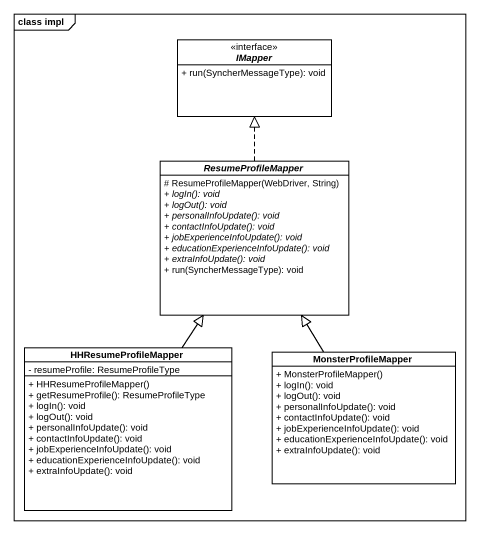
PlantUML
@startuml
mainframe class impl
hide circle
hide empty members
skinparam classAttributeIconSize 0
interface IMapper <<interface>> {
  + run(SyncherMessageType): void
}
abstract class ResumeProfileMapper {
  # ResumeProfileMapper(WebDriver, String)
  {abstract} + logIn(): void
  {abstract} + logOut(): void
  {abstract} + personalInfoUpdate(): void
  {abstract} + contactInfoUpdate(): void
  {abstract} + jobExperienceInfoUpdate(): void
  {abstract} + educationExperienceInfoUpdate(): void
  {abstract} + extraInfoUpdate(): void
  + run(SyncherMessageType): void
}
class HHResumeProfileMapper {
  - resumeProfile: ResumeProfileType
  + HHResumeProfileMapper()
  + getResumeProfile(): ResumeProfileType
  + logIn(): void
  + logOut(): void
  + personalInfoUpdate(): void
  + contactInfoUpdate(): void
  + jobExperienceInfoUpdate(): void
  + educationExperienceInfoUpdate(): void
  + extraInfoUpdate(): void
}
class MonsterProfileMapper {
  + MonsterProfileMapper()
  + logIn(): void
  + logOut(): void
  + personalInfoUpdate(): void
  + contactInfoUpdate(): void
  + jobExperienceInfoUpdate(): void
  + educationExperienceInfoUpdate(): void
  + extraInfoUpdate(): void
}
ResumeProfileMapper .up.|> IMapper
HHResumeProfileMapper -up-|> ResumeProfileMapper
MonsterProfileMapper -up-|> ResumeProfileMapper
@enduml
